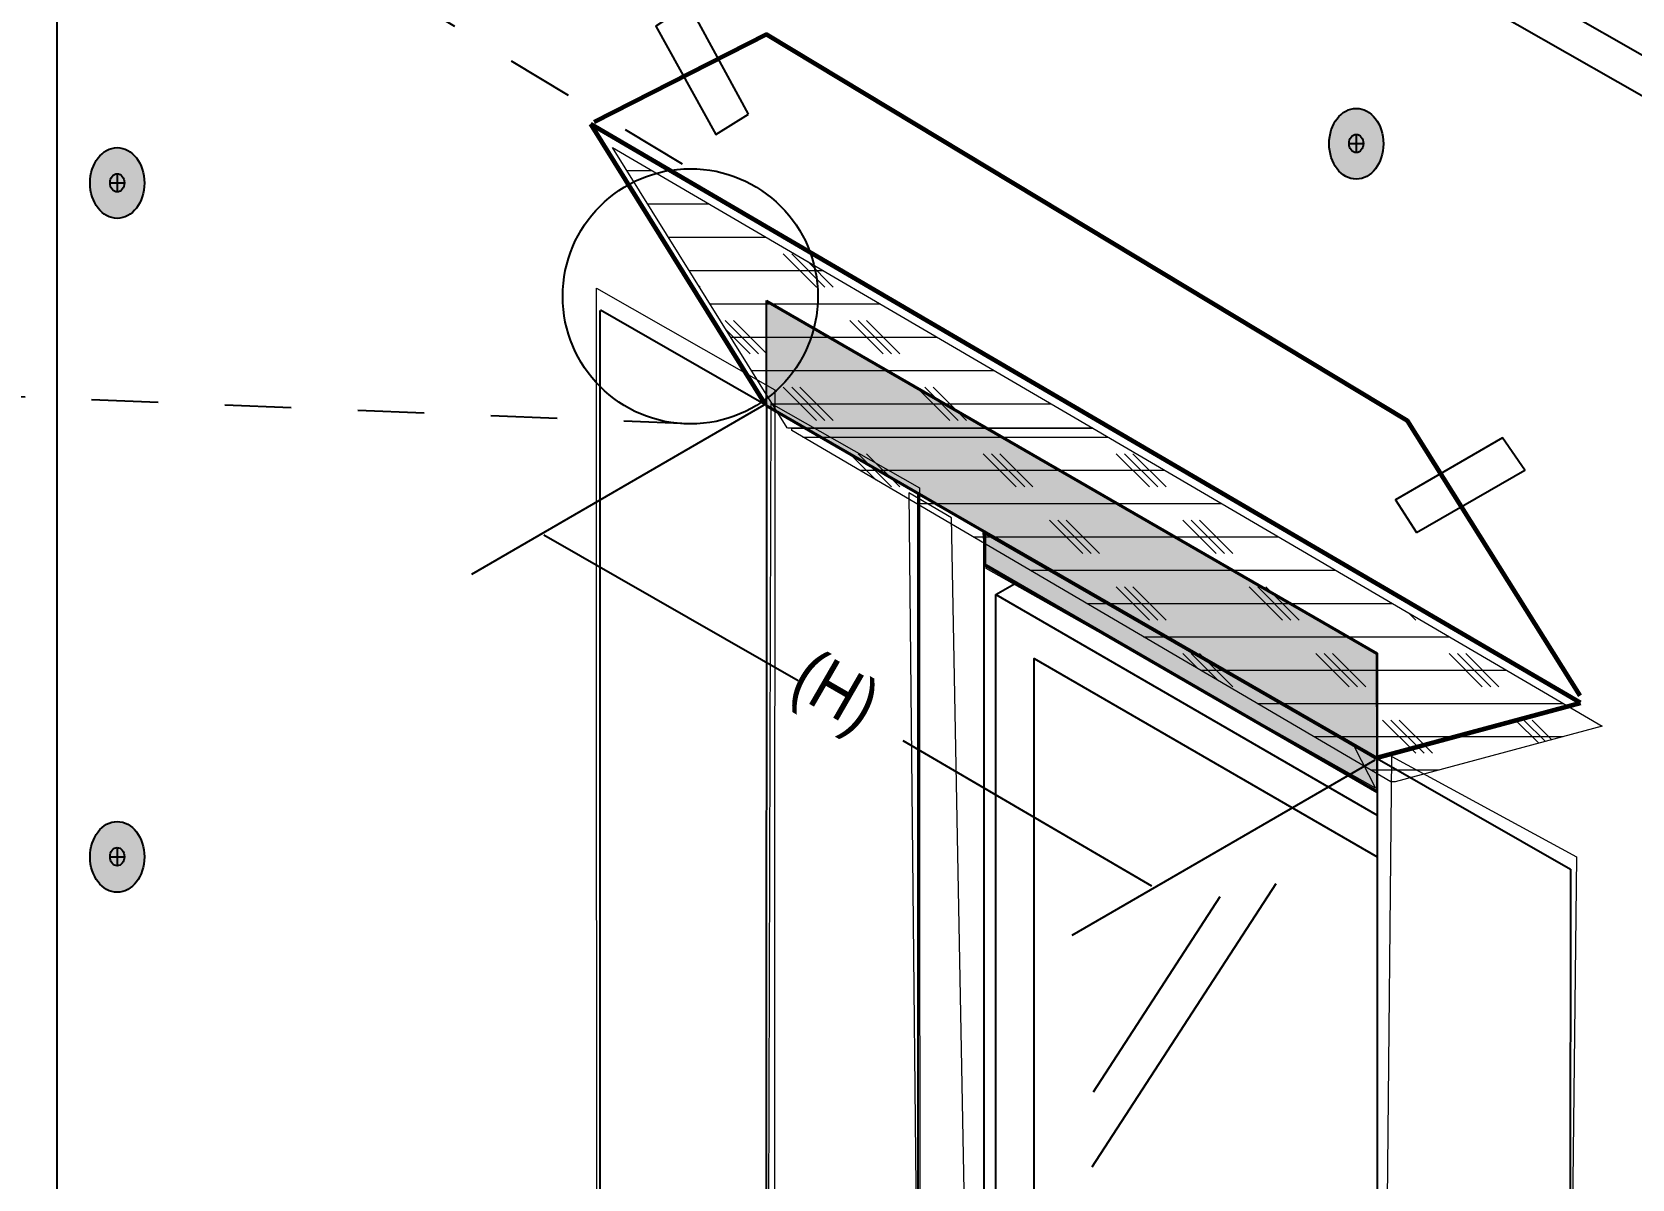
# Model space of a CAD drawing. Header units: inches. Extents: x -22 to 84, y -21 to 19.
# Drawn here: x 46.274 to 49.279, y -1.166 to 0.987 of the extents above; entities that cross this region are included whole.
import ezdxf

# ---------------------------------------------------------------- set-up
doc = ezdxf.new("R2010")
doc.units = ezdxf.units.IN
doc.header["$MEASUREMENT"] = 0
doc.linetypes.add('AI-Linetype-31', pattern=[0.25, 0.125, -0.125])
doc.linetypes.add('AI-Linetype-32', pattern=[0.25, 0.125, -0.125])
for name, color, linetype, lineweight in [('.ATI-HATCH', 7, 'Continuous', 0), ('flash hatch', 7, 'Continuous', 0), ('G-ANNO-TTLB', 7, 'Continuous', 0), ('Layer 12', 7, 'Continuous', 0), ('TYVEK', 7, 'Continuous', 0)]:
    doc.layers.add(name, color=color, linetype=linetype, lineweight=lineweight)
pattern_1 = [(45, (0, 0), (-7.071, 7.071), [])]

# ---------------------------------------------------------------- blocks, each defined once
blk = doc.blocks.new('Block_76')
at = {"layer": 'Layer 12', "color": 191, "lineweight": 25, "true_color": 0xbf7fff}
for points in [[(47.3471, 0.4817)], [(47.3471, -2.6699)]]:
    blk.add_lwpolyline(points, dxfattribs=at)
blk = doc.blocks.new('Block_263')
at = {"layer": '.ATI-HATCH'}
for points, knots in [([(47.3644, 0.7703), (47.3644, 0.7703), (47.692, 0.2443), (47.692, 0.2443), (47.692, 0.2443), (47.6939, 0.2432), (47.6939, 0.2432), (47.6939, 0.2432), (48.2661, 0.2432), (48.2661, 0.2432), (48.2661, 0.2432), (47.3644, 0.7703), (47.3644, 0.7703)], [0, 0, 0, 0, 1, 1, 1, 2, 2, 2, 3, 3, 3, 4, 4, 4, 4]), ([(48.2661, 0.2432), (48.2661, 0.2432), (47.7011, 0.2432), (47.7011, 0.2432), (47.7011, 0.2432), (47.7011, 0.2389), (47.7011, 0.2389), (47.7011, 0.2389), (48.826, -0.4203), (48.826, -0.4203), (48.826, -0.4203), (48.8341, -0.4203), (48.8341, -0.4203), (48.8341, -0.4203), (49.2226, -0.3159), (49.2226, -0.3159), (49.2226, -0.3159), (48.2661, 0.2432), (48.2661, 0.2432)], [0, 0, 0, 0, 1, 1, 1, 2, 2, 2, 3, 3, 3, 4, 4, 4, 5, 5, 5, 6, 6, 6, 6])]:
    blk.add_open_spline(points, degree=3, knots=knots, dxfattribs=at)
at = {"layer": '.ATI-HATCH', "color": 243, "lineweight": 0, "true_color": 0xcc667f}
for points in [[(47.3915, 0.7269), (47.3915, 0.7269), (47.4387, 0.7269), (47.4387, 0.7269)], [(47.4304, 0.6644), (47.4304, 0.6644), (47.5456, 0.6644), (47.5456, 0.6644)], [(47.4693, 0.6019), (47.4693, 0.6019), (47.6525, 0.6019), (47.6525, 0.6019)], [(47.7475, 0.5081), (47.7475, 0.5081), (47.685, 0.5706), (47.685, 0.5706)], [(47.7632, 0.5081), (47.7632, 0.5081), (47.7007, 0.5706), (47.7007, 0.5706)], [(47.7788, 0.5081), (47.7788, 0.5081), (47.7308, 0.5561), (47.7308, 0.5561)], [(47.5082, 0.5394), (47.5082, 0.5394), (47.7594, 0.5394), (47.7594, 0.5394)], [(47.5288, 0.5081), (47.5288, 0.5081), (47.5259, 0.511), (47.5259, 0.511)], [(47.5471, 0.4769), (47.5471, 0.4769), (47.8664, 0.4769), (47.8664, 0.4769)], [(47.6382, 0.3831), (47.6382, 0.3831), (47.5757, 0.4456), (47.5757, 0.4456)], [(47.6225, 0.3831), (47.6225, 0.3831), (47.5775, 0.4282), (47.5775, 0.4282)], [(47.6538, 0.3831), (47.6538, 0.3831), (47.5913, 0.4456), (47.5913, 0.4456)], [(47.8725, 0.3831), (47.8725, 0.3831), (47.81, 0.4456), (47.81, 0.4456)], [(47.8882, 0.3831), (47.8882, 0.3831), (47.8257, 0.4456), (47.8257, 0.4456)], [(47.9038, 0.3831), (47.9038, 0.3831), (47.8413, 0.4456), (47.8413, 0.4456)], [(47.5861, 0.4144), (47.5861, 0.4144), (47.9733, 0.4144), (47.9733, 0.4144)], [(47.625, 0.3519), (47.625, 0.3519), (48.0802, 0.3519), (48.0802, 0.3519)], [(47.7475, 0.2581), (47.7475, 0.2581), (47.685, 0.3206), (47.685, 0.3206)], [(47.7632, 0.2581), (47.7632, 0.2581), (47.7007, 0.3206), (47.7007, 0.3206)], [(47.7788, 0.2581), (47.7788, 0.2581), (47.7163, 0.3206), (47.7163, 0.3206)], [(47.9975, 0.2581), (47.9975, 0.2581), (47.935, 0.3206), (47.935, 0.3206)], [(48.0132, 0.2581), (48.0132, 0.2581), (47.9507, 0.3206), (47.9507, 0.3206)], [(48.0288, 0.2581), (48.0288, 0.2581), (47.9663, 0.3206), (47.9663, 0.3206)], [(47.6639, 0.2894), (47.6639, 0.2894), (48.1871, 0.2894), (48.1871, 0.2894)], [(47.7217, 0.2269), (47.7217, 0.2269), (48.294, 0.2269), (48.294, 0.2269)], [(47.8596, 0.1461), (47.8596, 0.1461), (47.81, 0.1956), (47.81, 0.1956)], [(47.8882, 0.1331), (47.8882, 0.1331), (47.8257, 0.1956), (47.8257, 0.1956)], [(47.9038, 0.1331), (47.9038, 0.1331), (47.8413, 0.1956), (47.8413, 0.1956)], [(48.1225, 0.1331), (48.1225, 0.1331), (48.06, 0.1956), (48.06, 0.1956)], [(48.1382, 0.1331), (48.1382, 0.1331), (48.0757, 0.1956), (48.0757, 0.1956)], [(48.1538, 0.1331), (48.1538, 0.1331), (48.0913, 0.1956), (48.0913, 0.1956)], [(48.3725, 0.1331), (48.3725, 0.1331), (48.31, 0.1956), (48.31, 0.1956)], [(48.3882, 0.1331), (48.3882, 0.1331), (48.3257, 0.1956), (48.3257, 0.1956)], [(48.4038, 0.1331), (48.4038, 0.1331), (48.3413, 0.1956), (48.3413, 0.1956)], [(47.8284, 0.1644), (47.8284, 0.1644), (48.401, 0.1644), (48.401, 0.1644)], [(47.935, 0.1019), (47.935, 0.1019), (48.5079, 0.1019), (48.5079, 0.1019)], [(48.2475, 0.0081), (48.2475, 0.0081), (48.185, 0.0706), (48.185, 0.0706)], [(48.2632, 0.0081), (48.2632, 0.0081), (48.2007, 0.0706), (48.2007, 0.0706)], [(48.2788, 0.0081), (48.2788, 0.0081), (48.2163, 0.0706), (48.2163, 0.0706)], [(48.4975, 0.0081), (48.4975, 0.0081), (48.435, 0.0706), (48.435, 0.0706)], [(48.5132, 0.0081), (48.5132, 0.0081), (48.4507, 0.0706), (48.4507, 0.0706)], [(48.5288, 0.0081), (48.5288, 0.0081), (48.4663, 0.0706), (48.4663, 0.0706)], [(48.0416, 0.0394), (48.0416, 0.0394), (48.6148, 0.0394), (48.6148, 0.0394)], [(48.1483, -0.0231), (48.1483, -0.0231), (48.7217, -0.0231), (48.7217, -0.0231)], [(48.3725, -0.1169), (48.3725, -0.1169), (48.31, -0.0544), (48.31, -0.0544)], [(48.3882, -0.1169), (48.3882, -0.1169), (48.3257, -0.0544), (48.3257, -0.0544)], [(48.4038, -0.1169), (48.4038, -0.1169), (48.3413, -0.0544), (48.3413, -0.0544)], [(48.6225, -0.1169), (48.6225, -0.1169), (48.56, -0.0544), (48.56, -0.0544)], [(48.6382, -0.1169), (48.6382, -0.1169), (48.5757, -0.0544), (48.5757, -0.0544)], [(48.6538, -0.1169), (48.6538, -0.1169), (48.5913, -0.0544), (48.5913, -0.0544)], [(48.2549, -0.0856), (48.2549, -0.0856), (48.8286, -0.0856), (48.8286, -0.0856)], [(48.8725, -0.1169), (48.8725, -0.1169), (48.8591, -0.1034), (48.8591, -0.1034)], [(48.3616, -0.1481), (48.3616, -0.1481), (48.9356, -0.1481), (48.9356, -0.1481)], [(48.4635, -0.2079), (48.4635, -0.2079), (48.435, -0.1794), (48.435, -0.1794)], [(48.5013, -0.23), (48.5013, -0.23), (48.4507, -0.1794), (48.4507, -0.1794)], [(48.5288, -0.2419), (48.5288, -0.2419), (48.4663, -0.1794), (48.4663, -0.1794)], [(48.7475, -0.2419), (48.7475, -0.2419), (48.685, -0.1794), (48.685, -0.1794)], [(48.7632, -0.2419), (48.7632, -0.2419), (48.7007, -0.1794), (48.7007, -0.1794)], [(48.7788, -0.2419), (48.7788, -0.2419), (48.7163, -0.1794), (48.7163, -0.1794)], [(48.9975, -0.2419), (48.9975, -0.2419), (48.935, -0.1794), (48.935, -0.1794)], [(49.0132, -0.2419), (49.0132, -0.2419), (48.9507, -0.1794), (48.9507, -0.1794)], [(49.0288, -0.2419), (49.0288, -0.2419), (48.9663, -0.1794), (48.9663, -0.1794)], [(48.4682, -0.2106), (48.4682, -0.2106), (49.0425, -0.2106), (49.0425, -0.2106)], [(48.5749, -0.2731), (48.5749, -0.2731), (49.1494, -0.2731), (49.1494, -0.2731)], [(48.8725, -0.3669), (48.8725, -0.3669), (48.81, -0.3044), (48.81, -0.3044)], [(48.8882, -0.3669), (48.8882, -0.3669), (48.8257, -0.3044), (48.8257, -0.3044)], [(48.9038, -0.3669), (48.9038, -0.3669), (48.8413, -0.3044), (48.8413, -0.3044)], [(49.1035, -0.3479), (49.1035, -0.3479), (49.06, -0.3044), (49.06, -0.3044)], [(49.1159, -0.3446), (49.1159, -0.3446), (49.0757, -0.3044), (49.0757, -0.3044)], [(49.1282, -0.3413), (49.1282, -0.3413), (49.0913, -0.3044), (49.0913, -0.3044)], [(48.6815, -0.3356), (48.6815, -0.3356), (49.1492, -0.3356), (49.1492, -0.3356)], [(48.7882, -0.3981), (48.7882, -0.3981), (48.9166, -0.3981), (48.9166, -0.3981)]]:
    blk.add_open_spline(points, degree=3, dxfattribs=at)

msp = doc.modelspace()

# ---------------------------------------------------------------- hatches: boundary and pattern name
at = {"layer": '.ATI-HATCH', "true_color": 0xcc667f, "transparency": 33554483}
for points in [[(47.6523, 0.4808), (47.6523, 0.2848), (48.0649, 0.0461), (48.7992, -0.3787), (48.7988, -0.1811)], [(48.0649, 0.0461), (48.0649, -0.0154), (48.7992, -0.4402), (48.7992, -0.3787)]]:
    msp.add_hatch(color=243, dxfattribs=at).paths.add_polyline_path(points)
at = {"layer": '.ATI-HATCH', "true_color": 0x000000, "transparency": 33554687}
h = msp.add_hatch(dxfattribs=at)
h.set_pattern_fill('_U', color=18, scale=10, angle=45, style=2, pattern_type=0)
h.set_pattern_definition(pattern_1)
h.paths.add_polyline_path([(48.8001, -0.3741), (47.6534, 0.2869), (47.6534, 0.4829), (48.7999, -0.179)])
h = msp.add_hatch(dxfattribs=at)
h.set_pattern_fill('_U', color=18, scale=10, angle=45, style=2, pattern_type=0)
h.set_pattern_definition(pattern_1)
h.paths.add_polyline_path([(48.7971, -0.432), (48.0662, -0.0201), (48.0601, 0.0467), (48.7566, -0.354)])
at = {"layer": 'flash hatch', "true_color": 0xcc667f, "transparency": 33554483}
for points in [[(47.6523, 0.4808), (47.6523, 0.2848), (48.0649, 0.0461), (48.7992, -0.3787), (48.7988, -0.1811)], [(48.0649, 0.0461), (48.0649, -0.0154), (48.7992, -0.4402), (48.7992, -0.3787)]]:
    msp.add_hatch(color=243, dxfattribs=at).paths.add_polyline_path(points)
at = {"layer": 'G-ANNO-TTLB', "true_color": 0xff00ff, "transparency": 33554687}
h = msp.add_hatch(color=6, dxfattribs=at)
edge = h.paths.add_edge_path()
edge.add_spline(control_points=[(71.2893, -15.0744), (71.2893, -15.0744), (30.6016, -15.0744), (30.6016, -15.0744), (30.6016, -15.0744), (30.6016, 19.0506), (30.6016, 19.0506), (30.6016, 19.0506), (71.2893, 19.0506), (71.2893, 19.0506), (71.2893, 19.0506), (71.2893, -15.0744), (71.2893, -15.0744)], knot_values=[0, 0, 0, 0, 1, 1, 1, 2, 2, 2, 3, 3, 3, 4, 4, 4, 4], degree=3, periodic=0)
edge = h.paths.add_edge_path()
edge.add_spline(control_points=[(30.7266, 18.9256), (30.7266, 18.9256), (30.7266, -14.9494), (30.7266, -14.9494), (30.7266, -14.9494), (71.1643, -14.9494), (71.1643, -14.9494), (71.1643, -14.9494), (71.1643, 18.9256), (71.1643, 18.9256), (71.1643, 18.9256), (30.7266, 18.9256), (30.7266, 18.9256)], knot_values=[0, 0, 0, 0, 1, 1, 1, 2, 2, 2, 3, 3, 3, 4, 4, 4, 4], degree=3, periodic=0)
edge.add_line((30.7266, 18.9256), (30.7266, 18.9256))
at = {"layer": 'Layer 12', "true_color": 0x000000, "transparency": 33554687}
h = msp.add_hatch(dxfattribs=at)
h.set_pattern_fill('_U', color=18, scale=10, angle=45, style=2, pattern_type=0)
h.set_pattern_definition(pattern_1)
h.paths.add_polyline_path([(47.668, -2.0595), (47.3347, -1.8671), (47.3344, 0.5064), (47.669, 0.3156)])
h = msp.add_hatch(dxfattribs=at)
h.set_pattern_fill('_U', color=18, scale=10, angle=45, style=2, pattern_type=0)
h.set_pattern_definition(pattern_1)
h.paths.add_polyline_path([(47.9413, -1.9252), (47.6551, -2.0916), (47.662, 0.2897), (47.9405, 0.1317)])
h = msp.add_hatch(dxfattribs=at)
h.set_pattern_fill('_U', color=18, scale=10, angle=45, style=2, pattern_type=0)
h.set_pattern_definition(pattern_1)
h.paths.add_polyline_path([(47.9413, -1.9252), (48.0398, -1.9867), (48.0007, 0.0751), (47.9208, 0.1218)])
h = msp.add_hatch(dxfattribs=at)
h.set_pattern_fill('_U', color=18, scale=10, angle=45, style=2, pattern_type=0)
h.set_pattern_definition(pattern_1)
h.paths.add_polyline_path([(49.1476, -2.9418), (48.8047, -2.7451), (48.8275, -0.373), (49.1745, -0.561)])
at = {"layer": 'TYVEK', "true_color": 0x003b71, "transparency": 33554687}
h = msp.add_hatch(color=156, dxfattribs=at)
h.dxf.hatch_style = 2
edge = h.paths.add_edge_path()
edge.add_ellipse((48.7608, 0.7774), major_axis=(0, 0.0664), ratio=0.766948, start_angle=0, end_angle=360)
h = msp.add_hatch(color=156, dxfattribs=at)
h.dxf.hatch_style = 2
edge = h.paths.add_edge_path()
edge.add_ellipse((46.4343, 0.7037), major_axis=(0, 0.0664), ratio=0.766948, start_angle=0, end_angle=360)
h = msp.add_hatch(color=156, dxfattribs=at)
h.dxf.hatch_style = 2
edge = h.paths.add_edge_path()
edge.add_ellipse((46.4343, -0.5613), major_axis=(0, 0.0664), ratio=0.766948, start_angle=0, end_angle=360)

# ---------------------------------------------------------------- linework, layer by layer
at = {"layer": '.ATI-HATCH', "color": 18, "linetype": 'AI-Linetype-31', "lineweight": 25, "true_color": 0x000000}
msp.add_line((45.0343, 2.2257), (47.5099, 0.7306), dxfattribs=at)
at = {"layer": '.ATI-HATCH', "color": 18, "linetype": 'AI-Linetype-32', "lineweight": 25, "true_color": 0x000000}
msp.add_line((47.5104, 0.2515), (44.3497, 0.3778), dxfattribs=at)
at = {"layer": '.ATI-HATCH'}
for points in [[(47.6523, 0.4808), (47.6523, 0.2848), (48.0649, 0.0461), (48.7992, -0.3787), (48.7988, -0.1811)], [(47.6523, 0.4808), (47.6523, 0.2848), (48.0649, 0.0461), (48.7992, -0.3787), (48.7988, -0.1811)], [(48.8001, -0.3741), (47.6534, 0.2869), (47.6534, 0.4829), (48.7999, -0.179)], [(48.7971, -0.432), (48.0662, -0.0201), (48.0601, 0.0467), (48.7566, -0.354)], [(48.0649, 0.0461), (48.0649, -0.0154), (48.7992, -0.4402), (48.7992, -0.3787)]]:
    msp.add_lwpolyline(points, close=True, dxfattribs=at)
at = {"layer": '.ATI-HATCH', "color": 18, "lineweight": 25, "true_color": 0x000000}
msp.add_circle((47.5104, 0.491), 0.2396, dxfattribs=at)
at = {"layer": 'flash hatch'}
for points in [[(47.6523, 0.4808), (47.6523, 0.2848), (48.0649, 0.0461), (48.7992, -0.3787), (48.7988, -0.1811)], [(48.0649, 0.0461), (48.0649, -0.0154), (48.7992, -0.4402), (48.7992, -0.3787)]]:
    msp.add_lwpolyline(points, close=True, dxfattribs=at)
at = {"layer": 'G-ANNO-TTLB'}
for points in [[(71.2893, -15.0744), (71.2893, -15.0744), (30.6016, -15.0744), (30.6016, -15.0744), (30.6016, -15.0744), (30.6016, 19.0506), (30.6016, 19.0506), (30.6016, 19.0506), (71.2893, 19.0506), (71.2893, 19.0506), (71.2893, 19.0506), (71.2893, -15.0744), (71.2893, -15.0744)], [(30.7266, 18.9256), (30.7266, 18.9256), (30.7266, -14.9494), (30.7266, -14.9494), (30.7266, -14.9494), (71.1643, -14.9494), (71.1643, -14.9494), (71.1643, -14.9494), (71.1643, 18.9256), (71.1643, 18.9256), (71.1643, 18.9256), (30.7266, 18.9256), (30.7266, 18.9256)]]:
    msp.add_open_spline(points, degree=3, knots=[0, 0, 0, 0, 1, 1, 1, 2, 2, 2, 3, 3, 3, 4, 4, 4, 4], dxfattribs=at)
at = {"layer": 'Layer 12'}
for points in [[(47.668, -2.0595), (47.3347, -1.8671), (47.3344, 0.5064), (47.669, 0.3156)], [(47.9413, -1.9252), (47.6551, -2.0916), (47.662, 0.2897), (47.9405, 0.1317)], [(47.9413, -1.9252), (48.0398, -1.9867), (48.0007, 0.0751), (47.9208, 0.1218)], [(49.1476, -2.9418), (48.8047, -2.7451), (48.8275, -0.373), (49.1745, -0.561)]]:
    msp.add_lwpolyline(points, close=True, dxfattribs=at)
at = {"layer": 'TYVEK', "color": 33, "lineweight": 25, "true_color": 0xcc9966}
msp.add_line((50.1208, 0.4735), (46.3876, 2.6052), dxfattribs=at)
at = {"layer": 'TYVEK', "color": 18, "lineweight": 25, "true_color": 0x000000}
for p, q in [((50.054, 0.4349), (46.3208, 2.5666)), ((46.3208, 2.5666), (46.3208, -3.2978)), ((47.6483, 0.2865), (47.0993, -0.0311)), ((47.6534, 0.2869), (48.8003, -0.3766)), ((48.7955, -0.3796), (48.2269, -0.7086))]:
    msp.add_line(p, q, dxfattribs=at)
at = {"layer": 'TYVEK', "color": 18, "lineweight": 60, "true_color": 0x000000}
for p, q in [((49.182, -0.2721), (47.3238, 0.8141)), ((47.6521, 0.2869), (47.3238, 0.8141)), ((48.7981, -0.3753), (49.182, -0.2721))]:
    msp.add_line(p, q, dxfattribs=at)
at = {"layer": 'TYVEK', "color": 252, "lineweight": 25, "true_color": 0x848484}
for p, q in [((48.7608, 0.7949), (48.7608, 0.7607)), ((48.7473, 0.7778), (48.7743, 0.7778)), ((46.4343, 0.7212), (46.4343, 0.687)), ((46.4208, 0.7041), (46.4478, 0.7041)), ((46.4208, -0.5609), (46.4478, -0.5609)), ((46.4343, -0.5438), (46.4343, -0.578))]:
    msp.add_line(p, q, dxfattribs=at)
at = {"layer": 'TYVEK', "color": 4, "lineweight": 25, "true_color": 0x00ffff}
for p, q in [((47.6534, 0.2869), (47.6534, 0.4829)), ((47.6534, 0.4829), (48.7999, -0.179)), ((47.3411, -1.5239), (47.3411, 0.4643)), ((47.3418, 0.4656), (47.6534, 0.2869)), ((47.6534, 0.2869), (47.6526, -2.0814)), ((47.9381, -1.9327), (47.9381, 0.1222)), ((48.0624, -2.0055), (48.0624, 0.0494)), ((48.7999, -0.179), (48.8003, -0.3766)), ((48.8003, -0.3766), (48.8003, -2.7479)), ((48.8003, -0.3766), (49.163, -0.5842)), ((49.163, -0.5842), (49.1623, -2.4296))]:
    msp.add_line(p, q, dxfattribs=at)
at = {"layer": 'TYVEK', "color": 165, "lineweight": 25, "true_color": 0x4c5f99}
msp.add_line((47.9381, -1.7127), (47.9381, 0.1222), dxfattribs=at)
at = {"layer": 'TYVEK', "color": 1, "lineweight": 25, "true_color": 0xff0000}
for p, q in [((47.2354, 0.043), (47.7131, -0.2302)), ((47.9092, -0.343), (48.3763, -0.6156)), ((48.6097, -0.612), (48.2643, -1.1439)), ((48.5044, -0.6363), (48.2668, -1.0032))]:
    msp.add_line(p, q, dxfattribs=at)
at = {"layer": 'TYVEK', "color": 191, "lineweight": 25, "true_color": 0xbf7fff}
for p, q in [((48.066, -0.0133), (48.7999, -0.4378)), ((48.0839, -0.069), (48.1234, -0.0465)), ((48.0839, -1.8237), (48.0839, -0.069)), ((48.0839, -0.069), (48.7999, -0.4832))]:
    msp.add_line(p, q, dxfattribs=at)
at = {"layer": 'TYVEK', "color": 2, "lineweight": 25, "true_color": 0xf5eb12}
for points in [[(47.6199, 0.8332), (47.5076, 1.0387), (47.4458, 0.9983), (47.558, 0.7949)], [(48.8741, 0.0478), (49.0771, 0.1646), (49.0353, 0.2255), (48.8345, 0.1088)]]:
    msp.add_lwpolyline(points, close=True, dxfattribs=at)
at = {"layer": 'TYVEK', "color": 18, "lineweight": 60, "true_color": 0x000000}
msp.add_lwpolyline([(49.1811, -0.259), (48.8572, 0.2575), (47.6534, 0.9826), (47.33, 0.818)], dxfattribs=at)
at = {"layer": 'TYVEK', "color": 6, "lineweight": 35, "true_color": 0xff00ff}
for points in [[(47.123, 0.1077)], [(48.5076, -0.6913)]]:
    msp.add_lwpolyline(points, dxfattribs=at)
at = {"layer": 'TYVEK', "color": 191, "lineweight": 25, "true_color": 0xbf7fff}
msp.add_lwpolyline([(48.1563, -1.7875), (48.1563, -0.1889), (48.7999, -0.5612)], dxfattribs=at)
at = {"layer": 'TYVEK', "color": 18, "lineweight": 25, "true_color": 0x000000}
for centre in [(48.7608, 0.7774), (46.4343, 0.7037), (46.4343, -0.5613)]:
    msp.add_ellipse(centre, major_axis=(0, 0.0664), ratio=0.766948, dxfattribs=at)
at = {"layer": 'TYVEK', "color": 252, "lineweight": 25, "true_color": 0x848484}
for centre in [(48.7608, 0.7778), (46.4343, 0.7041), (46.4343, -0.5609)]:
    msp.add_ellipse(centre, major_axis=(0, 0.0171), ratio=0.788846, dxfattribs=at)

# ---------------------------------------------------------------- block references
at = {"layer": '.ATI-HATCH'}
msp.add_blockref('Block_263', (0, 0), dxfattribs=at)
at = {"layer": 'Layer 12'}
msp.add_blockref('Block_76', (0, 0), dxfattribs=at)

# ---------------------------------------------------------------- texts
at = {"layer": 'TYVEK', "insert": (47.6788, -0.2761), "char_height": 0.2, "attachment_point": 7, "rotation": 330.0001}
msp.add_mtext('\\C1;\\c255;\\FArial Narrow|b0|i0|c1;\\H0.097082;\\W1.007294;(H)', dxfattribs=at)

doc.saveas('drawing.dxf')
